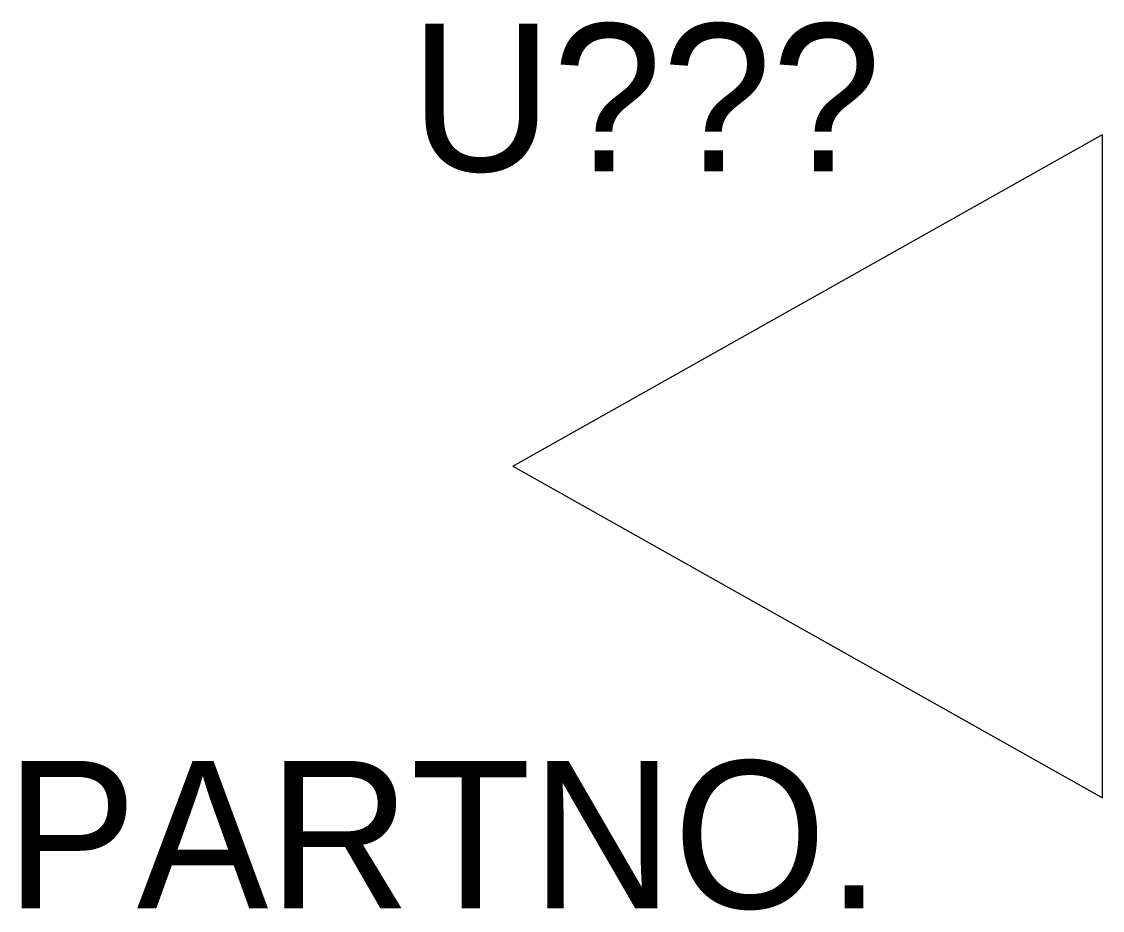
# Model space of a CAD drawing. Extents: x 11.33 to 12.8, y 8.1 to 9.3.
import ezdxf
from ezdxf.enums import TextEntityAlignment as Align

# ---------------------------------------------------------------- set-up
doc = ezdxf.new("R2010")
doc.units = 0
doc.layers.add('1', color=7, linetype='CONTINUOUS')
doc.layers.add('2', color=2, linetype='CONTINUOUS')

# ---------------------------------------------------------------- blocks, each defined once
blk = doc.blocks.new('AMP')
at = {"layer": '2', "color": 0}
for p, q in [((0, 0), (-0.8, 0.45)), ((-0.8, 0.45), (-0.8, -0.45)), ((0, 0), (-0.8, -0.45))]:
    blk.add_line(p, q, dxfattribs=at)

msp = doc.modelspace()

# ---------------------------------------------------------------- block references
at = {"layer": '1', "color": 0, "rotation": 180}
msp.add_blockref('AMP', (12, 8.7), dxfattribs=at)

# ---------------------------------------------------------------- texts
at = {"layer": '1', "color": 0}
for tag, text, p in [('U???', 'U???', (12.5, 9.1)), ('PARTNO.', '0000000', (12.5, 8.1))]:
    msp.add_attdef(tag, text=text, height=0.2, dxfattribs=at).set_placement(p, align=Align.RIGHT)

doc.saveas('drawing.dxf')
